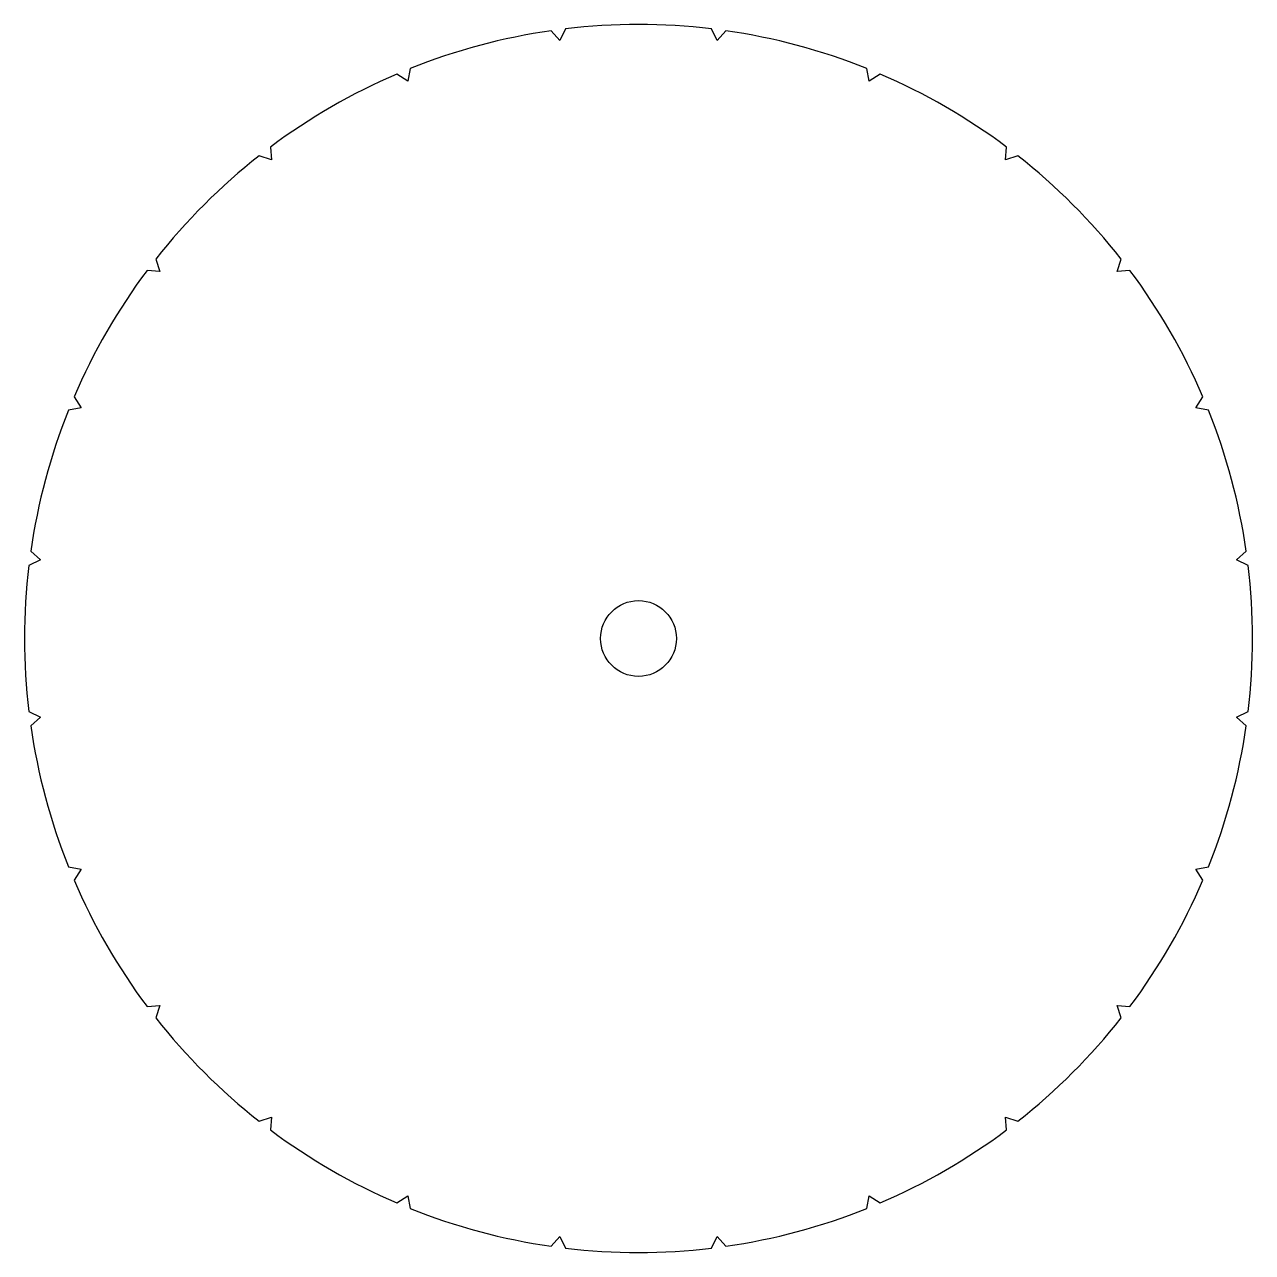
# Model space of a CAD drawing. Header units: millimetres. Extents: x -85 to 85, y -85 to 85.
import ezdxf

# ---------------------------------------------------------------- set-up
doc = ezdxf.new("R2010")
doc.units = ezdxf.units.MM

msp = doc.modelspace()

# ---------------------------------------------------------------- linework, layer by layer
at = {"layer": 'CORTE'}
msp.add_lwpolyline([(84.4, 10.1), (82.79, 10.9), (84.14, 12.09, 0.059638), (78.91, 31.6), (77.14, 31.95), (78.14, 33.45, 0.059638), (68.04, 50.95), (66.25, 50.83), (66.82, 52.53, 0.059638), (52.53, 66.82), (50.83, 66.25), (50.95, 68.04, 0.059638), (33.45, 78.14), (31.95, 77.14), (31.6, 78.91, 0.059638), (12.09, 84.14), (10.9, 82.79), (10.1, 84.4, 0.059638), (-10.1, 84.4), (-10.9, 82.79), (-12.09, 84.14, 0.059638), (-31.6, 78.91), (-31.95, 77.14), (-33.45, 78.14, 0.059638), (-50.95, 68.04), (-50.83, 66.25), (-52.53, 66.82, 0.059638), (-66.82, 52.53), (-66.25, 50.83), (-68.04, 50.95, 0.059638), (-78.14, 33.45), (-77.14, 31.95), (-78.91, 31.6, 0.059638), (-84.14, 12.09), (-82.79, 10.9), (-84.4, 10.1, 0.059638), (-84.4, -10.1), (-82.79, -10.9), (-84.14, -12.09, 0.059638), (-78.91, -31.6), (-77.14, -31.95), (-78.14, -33.45, 0.059638), (-68.04, -50.95), (-66.25, -50.83), (-66.82, -52.53, 0.059638), (-52.53, -66.82), (-50.83, -66.25), (-50.95, -68.04, 0.059638), (-33.45, -78.14), (-31.95, -77.14), (-31.6, -78.91, 0.059638), (-12.09, -84.14), (-10.9, -82.79), (-10.1, -84.4, 0.059638), (10.1, -84.4), (10.9, -82.79), (12.09, -84.14, 0.059638), (31.6, -78.91), (31.95, -77.14), (33.45, -78.14, 0.059638), (50.95, -68.04), (50.83, -66.25), (52.53, -66.82, 0.059638), (66.82, -52.53), (66.25, -50.83), (68.04, -50.95, 0.059638), (78.14, -33.45), (77.14, -31.95), (78.91, -31.6, 0.059638), (84.14, -12.09), (82.79, -10.9), (84.4, -10.1, 0.059638)], format="xyb", close=True, dxfattribs=at)
msp.add_circle((0, 0), 5.25, dxfattribs=at)

doc.saveas('drawing.dxf')
